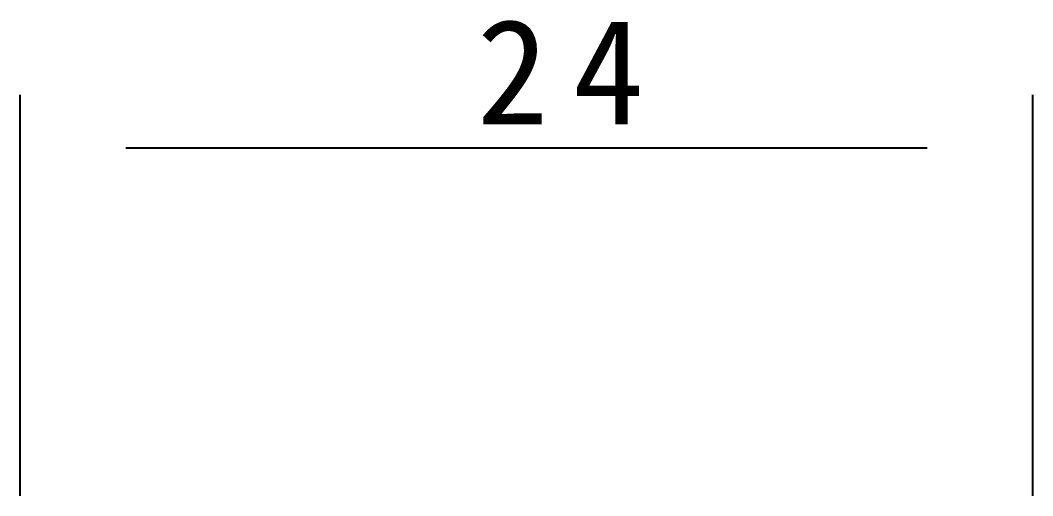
# Model space of a CAD drawing. Header units: metres. Extents: x 0 to 420, y 0 to 297.
# Drawn here: x 146.73 to 182.73, y 159.55 to 176.47 of the extents above; entities that cross this region are included whole.
import ezdxf

# ---------------------------------------------------------------- set-up
doc = ezdxf.new("R2010")
doc.units = ezdxf.units.M

msp = doc.modelspace()

# ---------------------------------------------------------------- linework, layer by layer
for p, q in [((146.73, 159.55), (146.73, 173.81)), ((182.73, 159.55), (182.73, 173.81)), ((150.48, 171.93), (178.98, 171.93))]:
    msp.add_line(p, q)

# ---------------------------------------------------------------- texts
for s, p in [('2', (162.96, 172.76)), ('4', (166.37, 172.76))]:
    msp.add_text(s, height=3.75).set_placement(p)

doc.saveas('drawing.dxf')
